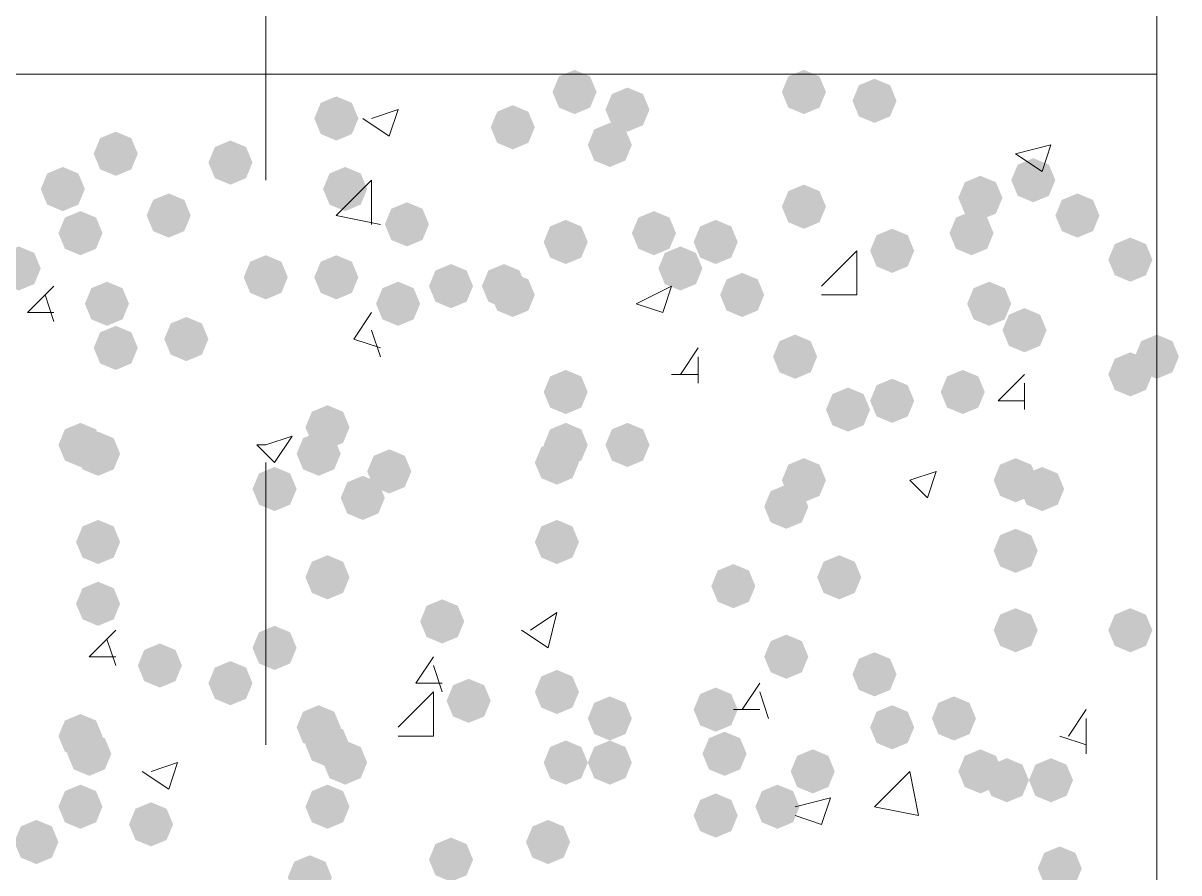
# Model space of a CAD drawing. Header units: millimetres. Extents: x 29 to 95071, y 20 to 67221.
# Drawn here: x 16269 to 16919, y 37707 to 38184 of the extents above; entities that cross this region are included whole.
import ezdxf

# ---------------------------------------------------------------- set-up
doc = ezdxf.new("R2010")
doc.units = ezdxf.units.MM

msp = doc.modelspace()

# ---------------------------------------------------------------- hatches: boundary and pattern name
h = msp.add_hatch(color=7)
h.dxf.hatch_style = 2
h.paths.add_polyline_path([(16578.99, 38133.09), (16570.24, 38136.73), (16566.6, 38145.48), (16570.24, 38154.23), (16578.99, 38157.87), (16587.74, 38154.23), (16591.38, 38145.48), (16587.74, 38136.73)])
h = msp.add_hatch(color=7)
h.dxf.hatch_style = 2
h.paths.add_polyline_path([(16707.86, 38133.09), (16699.11, 38136.73), (16695.47, 38145.48), (16699.11, 38154.23), (16707.86, 38157.87), (16716.61, 38154.23), (16720.25, 38145.48), (16716.61, 38136.73)])
h = msp.add_hatch(color=7)
h.dxf.hatch_style = 2
h.paths.add_polyline_path([(16608.73, 38123.18), (16599.98, 38126.82), (16596.34, 38135.57), (16599.98, 38144.32), (16608.73, 38147.96), (16617.48, 38144.32), (16621.12, 38135.57), (16617.48, 38126.82)])
h = msp.add_hatch(color=7)
h.dxf.hatch_style = 2
h.paths.add_polyline_path([(16747.52, 38128.13), (16738.76, 38131.77), (16735.12, 38140.53), (16738.76, 38149.28), (16747.52, 38152.92), (16756.27, 38149.28), (16759.91, 38140.53), (16756.27, 38131.77)])
h = msp.add_hatch(color=7)
h.dxf.hatch_style = 2
h.paths.add_polyline_path([(16445.17, 38118.22), (16436.42, 38121.86), (16432.78, 38130.61), (16436.42, 38139.36), (16445.17, 38143), (16453.92, 38139.36), (16457.56, 38130.61), (16453.92, 38121.86)])
h = msp.add_hatch(color=7)
h.dxf.hatch_style = 2
h.paths.add_polyline_path([(16544.3, 38113.26), (16535.55, 38116.9), (16531.91, 38125.66), (16535.55, 38134.41), (16544.3, 38138.05), (16553.05, 38134.41), (16556.69, 38125.66), (16553.05, 38116.9)])
h = msp.add_hatch(color=7)
h.dxf.hatch_style = 2
h.paths.add_polyline_path([(16598.82, 38103.35), (16590.07, 38106.99), (16586.43, 38115.74), (16590.07, 38124.49), (16598.82, 38128.13), (16607.57, 38124.49), (16611.21, 38115.74), (16607.57, 38106.99)])
h = msp.add_hatch(color=7)
h.dxf.hatch_style = 2
h.paths.add_polyline_path([(16321.25, 38098.39), (16312.5, 38102.04), (16308.86, 38110.79), (16312.5, 38119.54), (16321.25, 38123.18), (16330, 38119.54), (16333.64, 38110.79), (16330, 38102.04)])
h = msp.add_hatch(color=7)
h.dxf.hatch_style = 2
h.paths.add_polyline_path([(16385.69, 38093.44), (16376.94, 38097.08), (16373.3, 38105.83), (16376.94, 38114.58), (16385.69, 38118.22), (16394.44, 38114.58), (16398.08, 38105.83), (16394.44, 38097.08)])
h = msp.add_hatch(color=7)
h.dxf.hatch_style = 2
h.paths.add_polyline_path([(16836.73, 38083.53), (16827.98, 38087.17), (16824.34, 38095.92), (16827.98, 38104.67), (16836.73, 38108.31), (16845.48, 38104.67), (16849.12, 38095.92), (16845.48, 38087.17)])
h = msp.add_hatch(color=7)
h.dxf.hatch_style = 2
h.paths.add_polyline_path([(16291.51, 38078.57), (16282.76, 38082.21), (16279.12, 38090.96), (16282.76, 38099.71), (16291.51, 38103.35), (16300.27, 38099.71), (16303.91, 38090.96), (16300.27, 38082.21)])
h = msp.add_hatch(color=7)
h.dxf.hatch_style = 2
h.paths.add_polyline_path([(16450.12, 38078.57), (16441.37, 38082.21), (16437.73, 38090.96), (16441.37, 38099.71), (16450.12, 38103.35), (16458.87, 38099.71), (16462.51, 38090.96), (16458.87, 38082.21)])
h = msp.add_hatch(color=7)
h.dxf.hatch_style = 2
h.paths.add_polyline_path([(16806.99, 38073.61), (16798.24, 38077.25), (16794.6, 38086), (16798.24, 38094.76), (16806.99, 38098.39), (16815.75, 38094.76), (16819.39, 38086), (16815.75, 38077.25)])
h = msp.add_hatch(color=7)
h.dxf.hatch_style = 2
h.paths.add_polyline_path([(16350.99, 38063.7), (16342.24, 38067.34), (16338.6, 38076.09), (16342.24, 38084.84), (16350.99, 38088.48), (16359.74, 38084.84), (16363.38, 38076.09), (16359.74, 38067.34)])
h = msp.add_hatch(color=7)
h.dxf.hatch_style = 2
h.paths.add_polyline_path([(16707.86, 38068.66), (16699.11, 38072.3), (16695.47, 38081.05), (16699.11, 38089.8), (16707.86, 38093.44), (16716.61, 38089.8), (16720.25, 38081.05), (16716.61, 38072.3)])
h = msp.add_hatch(color=7)
h.dxf.hatch_style = 2
h.paths.add_polyline_path([(16861.52, 38063.7), (16852.76, 38067.34), (16849.12, 38076.09), (16852.76, 38084.84), (16861.52, 38088.48), (16870.27, 38084.84), (16873.91, 38076.09), (16870.27, 38067.34)])
h = msp.add_hatch(color=7)
h.dxf.hatch_style = 2
h.paths.add_polyline_path([(16484.82, 38058.74), (16476.07, 38062.38), (16472.43, 38071.13), (16476.07, 38079.89), (16484.82, 38083.53), (16493.57, 38079.89), (16497.21, 38071.13), (16493.57, 38062.38)])
h = msp.add_hatch(color=7)
h.dxf.hatch_style = 2
h.paths.add_polyline_path([(16301.43, 38053.79), (16292.68, 38057.43), (16289.04, 38066.18), (16292.68, 38074.93), (16301.43, 38078.57), (16310.18, 38074.93), (16313.82, 38066.18), (16310.18, 38057.43)])
h = msp.add_hatch(color=7)
h.dxf.hatch_style = 2
h.paths.add_polyline_path([(16623.6, 38053.79), (16614.85, 38057.43), (16611.21, 38066.18), (16614.85, 38074.93), (16623.6, 38078.57), (16632.35, 38074.93), (16635.99, 38066.18), (16632.35, 38057.43)])
h = msp.add_hatch(color=7)
h.dxf.hatch_style = 2
h.paths.add_polyline_path([(16802.04, 38053.79), (16793.29, 38057.43), (16789.65, 38066.18), (16793.29, 38074.93), (16802.04, 38078.57), (16810.79, 38074.93), (16814.43, 38066.18), (16810.79, 38057.43)])
h = msp.add_hatch(color=7)
h.dxf.hatch_style = 2
h.paths.add_polyline_path([(16574.04, 38048.83), (16565.29, 38052.47), (16561.65, 38061.22), (16565.29, 38069.97), (16574.04, 38073.61), (16582.79, 38069.97), (16586.43, 38061.22), (16582.79, 38052.47)])
h = msp.add_hatch(color=7)
h.dxf.hatch_style = 2
h.paths.add_polyline_path([(16658.3, 38048.83), (16649.55, 38052.47), (16645.91, 38061.22), (16649.55, 38069.97), (16658.3, 38073.61), (16667.05, 38069.97), (16670.69, 38061.22), (16667.05, 38052.47)])
h = msp.add_hatch(color=7)
h.dxf.hatch_style = 2
h.paths.add_polyline_path([(16757.43, 38043.87), (16748.68, 38047.51), (16745.04, 38056.26), (16748.68, 38065.02), (16757.43, 38068.66), (16766.18, 38065.02), (16769.82, 38056.26), (16766.18, 38047.51)])
h = msp.add_hatch(color=7)
h.dxf.hatch_style = 2
h.paths.add_polyline_path([(16891.26, 38038.92), (16882.5, 38042.56), (16878.86, 38051.31), (16882.5, 38060.06), (16891.26, 38063.7), (16900.01, 38060.06), (16903.65, 38051.31), (16900.01, 38042.56)])
h = msp.add_hatch(color=7)
h.dxf.hatch_style = 2
h.paths.add_polyline_path([(16266.73, 38033.96), (16257.98, 38037.6), (16254.34, 38046.35), (16257.98, 38055.1), (16266.73, 38058.74), (16275.48, 38055.1), (16279.12, 38046.35), (16275.48, 38037.6)])
h = msp.add_hatch(color=7)
h.dxf.hatch_style = 2
h.paths.add_polyline_path([(16638.47, 38033.96), (16629.72, 38037.6), (16626.08, 38046.35), (16629.72, 38055.1), (16638.47, 38058.74), (16647.22, 38055.1), (16650.86, 38046.35), (16647.22, 38037.6)])
h = msp.add_hatch(color=7)
h.dxf.hatch_style = 2
h.paths.add_polyline_path([(16405.51, 38029), (16396.76, 38032.64), (16393.12, 38041.39), (16396.76, 38050.15), (16405.51, 38053.79), (16414.27, 38050.15), (16417.91, 38041.39), (16414.27, 38032.64)])
h = msp.add_hatch(color=7)
h.dxf.hatch_style = 2
h.paths.add_polyline_path([(16445.17, 38029), (16436.42, 38032.64), (16432.78, 38041.39), (16436.42, 38050.15), (16445.17, 38053.79), (16453.92, 38050.15), (16457.56, 38041.39), (16453.92, 38032.64)])
h = msp.add_hatch(color=7)
h.dxf.hatch_style = 2
h.paths.add_polyline_path([(16509.6, 38024.05), (16500.85, 38027.69), (16497.21, 38036.44), (16500.85, 38045.19), (16509.6, 38048.83), (16518.35, 38045.19), (16521.99, 38036.44), (16518.35, 38027.69)])
h = msp.add_hatch(color=7)
h.dxf.hatch_style = 2
h.paths.add_polyline_path([(16539.34, 38024.05), (16530.59, 38027.69), (16526.95, 38036.44), (16530.59, 38045.19), (16539.34, 38048.83), (16548.09, 38045.19), (16551.73, 38036.44), (16548.09, 38027.69)])
h = msp.add_hatch(color=7)
h.dxf.hatch_style = 2
h.paths.add_polyline_path([(16544.3, 38019.09), (16535.55, 38022.73), (16531.91, 38031.48), (16535.55, 38040.23), (16544.3, 38043.87), (16553.05, 38040.23), (16556.69, 38031.48), (16553.05, 38022.73)])
h = msp.add_hatch(color=7)
h.dxf.hatch_style = 2
h.paths.add_polyline_path([(16673.17, 38019.09), (16664.42, 38022.73), (16660.78, 38031.48), (16664.42, 38040.23), (16673.17, 38043.87), (16681.92, 38040.23), (16685.56, 38031.48), (16681.92, 38022.73)])
h = msp.add_hatch(color=7)
h.dxf.hatch_style = 2
h.paths.add_polyline_path([(16316.3, 38014.13), (16307.55, 38017.77), (16303.91, 38026.53), (16307.55, 38035.28), (16316.3, 38038.92), (16325.05, 38035.28), (16328.69, 38026.53), (16325.05, 38017.77)])
h = msp.add_hatch(color=7)
h.dxf.hatch_style = 2
h.paths.add_polyline_path([(16479.86, 38014.13), (16471.11, 38017.77), (16467.47, 38026.53), (16471.11, 38035.28), (16479.86, 38038.92), (16488.61, 38035.28), (16492.25, 38026.53), (16488.61, 38017.77)])
h = msp.add_hatch(color=7)
h.dxf.hatch_style = 2
h.paths.add_polyline_path([(16811.95, 38014.13), (16803.2, 38017.77), (16799.56, 38026.53), (16803.2, 38035.28), (16811.95, 38038.92), (16820.7, 38035.28), (16824.34, 38026.53), (16820.7, 38017.77)])
h = msp.add_hatch(color=7)
h.dxf.hatch_style = 2
h.paths.add_polyline_path([(16831.78, 37999.26), (16823.03, 38002.9), (16819.39, 38011.66), (16823.03, 38020.41), (16831.78, 38024.05), (16840.53, 38020.41), (16844.17, 38011.66), (16840.53, 38002.9)])
h = msp.add_hatch(color=7)
h.dxf.hatch_style = 2
h.paths.add_polyline_path([(16360.91, 37994.31), (16352.15, 37997.95), (16348.51, 38006.7), (16352.15, 38015.45), (16360.91, 38019.09), (16369.66, 38015.45), (16373.3, 38006.7), (16369.66, 37997.95)])
h = msp.add_hatch(color=7)
h.dxf.hatch_style = 2
h.paths.add_polyline_path([(16321.25, 37989.35), (16312.5, 37992.99), (16308.86, 38001.74), (16312.5, 38010.49), (16321.25, 38014.13), (16330, 38010.49), (16333.64, 38001.74), (16330, 37992.99)])
h = msp.add_hatch(color=7)
h.dxf.hatch_style = 2
h.paths.add_polyline_path([(16702.91, 37984.39), (16694.16, 37988.03), (16690.52, 37996.79), (16694.16, 38005.54), (16702.91, 38009.18), (16711.66, 38005.54), (16715.3, 37996.79), (16711.66, 37988.03)])
h = msp.add_hatch(color=7)
h.dxf.hatch_style = 2
h.paths.add_polyline_path([(16906.13, 37984.39), (16897.37, 37988.03), (16893.73, 37996.79), (16897.37, 38005.54), (16906.13, 38009.18), (16914.88, 38005.54), (16918.52, 37996.79), (16914.88, 37988.03)])
h = msp.add_hatch(color=7)
h.dxf.hatch_style = 2
h.paths.add_polyline_path([(16891.26, 37974.48), (16882.5, 37978.12), (16878.86, 37986.87), (16882.5, 37995.62), (16891.26, 37999.26), (16900.01, 37995.62), (16903.65, 37986.87), (16900.01, 37978.12)])
h = msp.add_hatch(color=7)
h.dxf.hatch_style = 2
h.paths.add_polyline_path([(16574.04, 37964.57), (16565.29, 37968.21), (16561.65, 37976.96), (16565.29, 37985.71), (16574.04, 37989.35), (16582.79, 37985.71), (16586.43, 37976.96), (16582.79, 37968.21)])
h = msp.add_hatch(color=7)
h.dxf.hatch_style = 2
h.paths.add_polyline_path([(16797.08, 37964.57), (16788.33, 37968.21), (16784.69, 37976.96), (16788.33, 37985.71), (16797.08, 37989.35), (16805.83, 37985.71), (16809.47, 37976.96), (16805.83, 37968.21)])
h = msp.add_hatch(color=7)
h.dxf.hatch_style = 2
h.paths.add_polyline_path([(16732.65, 37954.66), (16723.89, 37958.3), (16720.25, 37967.05), (16723.89, 37975.8), (16732.65, 37979.44), (16741.4, 37975.8), (16745.04, 37967.05), (16741.4, 37958.3)])
h = msp.add_hatch(color=7)
h.dxf.hatch_style = 2
h.paths.add_polyline_path([(16757.43, 37959.61), (16748.68, 37963.25), (16745.04, 37972), (16748.68, 37980.75), (16757.43, 37984.39), (16766.18, 37980.75), (16769.82, 37972), (16766.18, 37963.25)])
h = msp.add_hatch(color=7)
h.dxf.hatch_style = 2
h.paths.add_polyline_path([(16440.21, 37944.74), (16431.46, 37948.38), (16427.82, 37957.13), (16431.46, 37965.88), (16440.21, 37969.52), (16448.96, 37965.88), (16452.6, 37957.13), (16448.96, 37948.38)])
h = msp.add_hatch(color=7)
h.dxf.hatch_style = 2
h.paths.add_polyline_path([(16301.43, 37934.83), (16292.68, 37938.47), (16289.04, 37947.22), (16292.68, 37955.97), (16301.43, 37959.61), (16310.18, 37955.97), (16313.82, 37947.22), (16310.18, 37938.47)])
h = msp.add_hatch(color=7)
h.dxf.hatch_style = 2
h.paths.add_polyline_path([(16574.04, 37934.83), (16565.29, 37938.47), (16561.65, 37947.22), (16565.29, 37955.97), (16574.04, 37959.61), (16582.79, 37955.97), (16586.43, 37947.22), (16582.79, 37938.47)])
h = msp.add_hatch(color=7)
h.dxf.hatch_style = 2
h.paths.add_polyline_path([(16608.73, 37934.83), (16599.98, 37938.47), (16596.34, 37947.22), (16599.98, 37955.97), (16608.73, 37959.61), (16617.48, 37955.97), (16621.12, 37947.22), (16617.48, 37938.47)])
h = msp.add_hatch(color=7)
h.dxf.hatch_style = 2
h.paths.add_polyline_path([(16311.34, 37929.87), (16302.59, 37933.51), (16298.95, 37942.26), (16302.59, 37951.02), (16311.34, 37954.66), (16320.09, 37951.02), (16323.73, 37942.26), (16320.09, 37933.51)])
h = msp.add_hatch(color=7)
h.dxf.hatch_style = 2
h.paths.add_polyline_path([(16435.25, 37929.87), (16426.5, 37933.51), (16422.86, 37942.26), (16426.5, 37951.02), (16435.25, 37954.66), (16444, 37951.02), (16447.64, 37942.26), (16444, 37933.51)])
h = msp.add_hatch(color=7)
h.dxf.hatch_style = 2
h.paths.add_polyline_path([(16569.08, 37924.92), (16560.33, 37928.56), (16556.69, 37937.31), (16560.33, 37946.06), (16569.08, 37949.7), (16577.83, 37946.06), (16581.47, 37937.31), (16577.83, 37928.56)])
h = msp.add_hatch(color=7)
h.dxf.hatch_style = 2
h.paths.add_polyline_path([(16474.91, 37919.96), (16466.15, 37923.6), (16462.51, 37932.35), (16466.15, 37941.1), (16474.91, 37944.74), (16483.66, 37941.1), (16487.3, 37932.35), (16483.66, 37923.6)])
h = msp.add_hatch(color=7)
h.dxf.hatch_style = 2
h.paths.add_polyline_path([(16707.86, 37915), (16699.11, 37918.64), (16695.47, 37927.39), (16699.11, 37936.15), (16707.86, 37939.79), (16716.61, 37936.15), (16720.25, 37927.39), (16716.61, 37918.64)])
h = msp.add_hatch(color=7)
h.dxf.hatch_style = 2
h.paths.add_polyline_path([(16826.82, 37915), (16818.07, 37918.64), (16814.43, 37927.39), (16818.07, 37936.15), (16826.82, 37939.79), (16835.57, 37936.15), (16839.21, 37927.39), (16835.57, 37918.64)])
h = msp.add_hatch(color=7)
h.dxf.hatch_style = 2
h.paths.add_polyline_path([(16410.47, 37910.05), (16401.72, 37913.69), (16398.08, 37922.44), (16401.72, 37931.19), (16410.47, 37934.83), (16419.22, 37931.19), (16422.86, 37922.44), (16419.22, 37913.69)])
h = msp.add_hatch(color=7)
h.dxf.hatch_style = 2
h.paths.add_polyline_path([(16841.69, 37910.05), (16832.94, 37913.69), (16829.3, 37922.44), (16832.94, 37931.19), (16841.69, 37934.83), (16850.44, 37931.19), (16854.08, 37922.44), (16850.44, 37913.69)])
h = msp.add_hatch(color=7)
h.dxf.hatch_style = 2
h.paths.add_polyline_path([(16460.04, 37905.09), (16451.28, 37908.73), (16447.64, 37917.48), (16451.28, 37926.23), (16460.04, 37929.87), (16468.79, 37926.23), (16472.43, 37917.48), (16468.79, 37908.73)])
h = msp.add_hatch(color=7)
h.dxf.hatch_style = 2
h.paths.add_polyline_path([(16697.95, 37900.13), (16689.2, 37903.77), (16685.56, 37912.52), (16689.2, 37921.28), (16697.95, 37924.92), (16706.7, 37921.28), (16710.34, 37912.52), (16706.7, 37903.77)])
h = msp.add_hatch(color=7)
h.dxf.hatch_style = 2
h.paths.add_polyline_path([(16311.34, 37880.31), (16302.59, 37883.95), (16298.95, 37892.7), (16302.59, 37901.45), (16311.34, 37905.09), (16320.09, 37901.45), (16323.73, 37892.7), (16320.09, 37883.95)])
h = msp.add_hatch(color=7)
h.dxf.hatch_style = 2
h.paths.add_polyline_path([(16569.08, 37880.31), (16560.33, 37883.95), (16556.69, 37892.7), (16560.33, 37901.45), (16569.08, 37905.09), (16577.83, 37901.45), (16581.47, 37892.7), (16577.83, 37883.95)])
h = msp.add_hatch(color=7)
h.dxf.hatch_style = 2
h.paths.add_polyline_path([(16826.82, 37875.35), (16818.07, 37878.99), (16814.43, 37887.74), (16818.07, 37896.49), (16826.82, 37900.13), (16835.57, 37896.49), (16839.21, 37887.74), (16835.57, 37878.99)])
h = msp.add_hatch(color=7)
h.dxf.hatch_style = 2
h.paths.add_polyline_path([(16440.21, 37860.48), (16431.46, 37864.12), (16427.82, 37872.87), (16431.46, 37881.62), (16440.21, 37885.26), (16448.96, 37881.62), (16452.6, 37872.87), (16448.96, 37864.12)])
h = msp.add_hatch(color=7)
h.dxf.hatch_style = 2
h.paths.add_polyline_path([(16727.69, 37860.48), (16718.94, 37864.12), (16715.3, 37872.87), (16718.94, 37881.62), (16727.69, 37885.26), (16736.44, 37881.62), (16740.08, 37872.87), (16736.44, 37864.12)])
h = msp.add_hatch(color=7)
h.dxf.hatch_style = 2
h.paths.add_polyline_path([(16668.21, 37855.52), (16659.46, 37859.16), (16655.82, 37867.92), (16659.46, 37876.67), (16668.21, 37880.31), (16676.96, 37876.67), (16680.6, 37867.92), (16676.96, 37859.16)])
h = msp.add_hatch(color=7)
h.dxf.hatch_style = 2
h.paths.add_polyline_path([(16311.34, 37845.61), (16302.59, 37849.25), (16298.95, 37858), (16302.59, 37866.75), (16311.34, 37870.39), (16320.09, 37866.75), (16323.73, 37858), (16320.09, 37849.25)])
h = msp.add_hatch(color=7)
h.dxf.hatch_style = 2
h.paths.add_polyline_path([(16504.65, 37835.7), (16495.89, 37839.34), (16492.25, 37848.09), (16495.89, 37856.84), (16504.65, 37860.48), (16513.4, 37856.84), (16517.04, 37848.09), (16513.4, 37839.34)])
h = msp.add_hatch(color=7)
h.dxf.hatch_style = 2
h.paths.add_polyline_path([(16826.82, 37830.74), (16818.07, 37834.38), (16814.43, 37843.13), (16818.07, 37851.88), (16826.82, 37855.52), (16835.57, 37851.88), (16839.21, 37843.13), (16835.57, 37834.38)])
h = msp.add_hatch(color=7)
h.dxf.hatch_style = 2
h.paths.add_polyline_path([(16891.26, 37830.74), (16882.5, 37834.38), (16878.86, 37843.13), (16882.5, 37851.88), (16891.26, 37855.52), (16900.01, 37851.88), (16903.65, 37843.13), (16900.01, 37834.38)])
h = msp.add_hatch(color=7)
h.dxf.hatch_style = 2
h.paths.add_polyline_path([(16410.47, 37820.83), (16401.72, 37824.47), (16398.08, 37833.22), (16401.72, 37841.97), (16410.47, 37845.61), (16419.22, 37841.97), (16422.86, 37833.22), (16419.22, 37824.47)])
h = msp.add_hatch(color=7)
h.dxf.hatch_style = 2
h.paths.add_polyline_path([(16346.04, 37810.92), (16337.28, 37814.56), (16333.64, 37823.31), (16337.28, 37832.06), (16346.04, 37835.7), (16354.79, 37832.06), (16358.43, 37823.31), (16354.79, 37814.56)])
h = msp.add_hatch(color=7)
h.dxf.hatch_style = 2
h.paths.add_polyline_path([(16697.95, 37815.87), (16689.2, 37819.51), (16685.56, 37828.26), (16689.2, 37837.01), (16697.95, 37840.65), (16706.7, 37837.01), (16710.34, 37828.26), (16706.7, 37819.51)])
h = msp.add_hatch(color=7)
h.dxf.hatch_style = 2
h.paths.add_polyline_path([(16747.52, 37805.96), (16738.76, 37809.6), (16735.12, 37818.35), (16738.76, 37827.1), (16747.52, 37830.74), (16756.27, 37827.1), (16759.91, 37818.35), (16756.27, 37809.6)])
h = msp.add_hatch(color=7)
h.dxf.hatch_style = 2
h.paths.add_polyline_path([(16385.69, 37801), (16376.94, 37804.64), (16373.3, 37813.39), (16376.94, 37822.15), (16385.69, 37825.79), (16394.44, 37822.15), (16398.08, 37813.39), (16394.44, 37804.64)])
h = msp.add_hatch(color=7)
h.dxf.hatch_style = 2
h.paths.add_polyline_path([(16519.51, 37791.09), (16510.76, 37794.73), (16507.12, 37803.48), (16510.76, 37812.23), (16519.51, 37815.87), (16528.27, 37812.23), (16531.91, 37803.48), (16528.27, 37794.73)])
h = msp.add_hatch(color=7)
h.dxf.hatch_style = 2
h.paths.add_polyline_path([(16569.08, 37796.05), (16560.33, 37799.69), (16556.69, 37808.44), (16560.33, 37817.19), (16569.08, 37820.83), (16577.83, 37817.19), (16581.47, 37808.44), (16577.83, 37799.69)])
h = msp.add_hatch(color=7)
h.dxf.hatch_style = 2
h.paths.add_polyline_path([(16658.3, 37786.13), (16649.55, 37789.77), (16645.91, 37798.52), (16649.55, 37807.28), (16658.3, 37810.92), (16667.05, 37807.28), (16670.69, 37798.52), (16667.05, 37789.77)])
h = msp.add_hatch(color=7)
h.dxf.hatch_style = 2
h.paths.add_polyline_path([(16598.82, 37781.18), (16590.07, 37784.82), (16586.43, 37793.57), (16590.07, 37802.32), (16598.82, 37805.96), (16607.57, 37802.32), (16611.21, 37793.57), (16607.57, 37784.82)])
h = msp.add_hatch(color=7)
h.dxf.hatch_style = 2
h.paths.add_polyline_path([(16792.12, 37781.18), (16783.37, 37784.82), (16779.73, 37793.57), (16783.37, 37802.32), (16792.12, 37805.96), (16800.88, 37802.32), (16804.52, 37793.57), (16800.88, 37784.82)])
h = msp.add_hatch(color=7)
h.dxf.hatch_style = 2
h.paths.add_polyline_path([(16435.25, 37776.22), (16426.5, 37779.86), (16422.86, 37788.61), (16426.5, 37797.36), (16435.25, 37801), (16444, 37797.36), (16447.64, 37788.61), (16444, 37779.86)])
h = msp.add_hatch(color=7)
h.dxf.hatch_style = 2
h.paths.add_polyline_path([(16757.43, 37776.22), (16748.68, 37779.86), (16745.04, 37788.61), (16748.68, 37797.36), (16757.43, 37801), (16766.18, 37797.36), (16769.82, 37788.61), (16766.18, 37779.86)])
h = msp.add_hatch(color=7)
h.dxf.hatch_style = 2
h.paths.add_polyline_path([(16301.43, 37771.26), (16292.68, 37774.9), (16289.04, 37783.65), (16292.68, 37792.41), (16301.43, 37796.05), (16310.18, 37792.41), (16313.82, 37783.65), (16310.18, 37774.9)])
h = msp.add_hatch(color=7)
h.dxf.hatch_style = 2
h.paths.add_polyline_path([(16440.21, 37766.31), (16431.46, 37769.95), (16427.82, 37778.7), (16431.46, 37787.45), (16440.21, 37791.09), (16448.96, 37787.45), (16452.6, 37778.7), (16448.96, 37769.95)])
h = msp.add_hatch(color=7)
h.dxf.hatch_style = 2
h.paths.add_polyline_path([(16306.38, 37761.35), (16297.63, 37764.99), (16293.99, 37773.74), (16297.63, 37782.49), (16306.38, 37786.13), (16315.13, 37782.49), (16318.77, 37773.74), (16315.13, 37764.99)])
h = msp.add_hatch(color=7)
h.dxf.hatch_style = 2
h.paths.add_polyline_path([(16663.25, 37761.35), (16654.5, 37764.99), (16650.86, 37773.74), (16654.5, 37782.49), (16663.25, 37786.13), (16672.01, 37782.49), (16675.65, 37773.74), (16672.01, 37764.99)])
h = msp.add_hatch(color=7)
h.dxf.hatch_style = 2
h.paths.add_polyline_path([(16450.12, 37756.39), (16441.37, 37760.03), (16437.73, 37768.78), (16441.37, 37777.54), (16450.12, 37781.18), (16458.87, 37777.54), (16462.51, 37768.78), (16458.87, 37760.03)])
h = msp.add_hatch(color=7)
h.dxf.hatch_style = 2
h.paths.add_polyline_path([(16574.04, 37756.39), (16565.29, 37760.03), (16561.65, 37768.78), (16565.29, 37777.54), (16574.04, 37781.18), (16582.79, 37777.54), (16586.43, 37768.78), (16582.79, 37760.03)])
h = msp.add_hatch(color=7)
h.dxf.hatch_style = 2
h.paths.add_polyline_path([(16598.82, 37756.39), (16590.07, 37760.03), (16586.43, 37768.78), (16590.07, 37777.54), (16598.82, 37781.18), (16607.57, 37777.54), (16611.21, 37768.78), (16607.57, 37760.03)])
h = msp.add_hatch(color=7)
h.dxf.hatch_style = 2
h.paths.add_polyline_path([(16712.82, 37751.44), (16704.07, 37755.08), (16700.43, 37763.83), (16704.07, 37772.58), (16712.82, 37776.22), (16721.57, 37772.58), (16725.21, 37763.83), (16721.57, 37755.08)])
h = msp.add_hatch(color=7)
h.dxf.hatch_style = 2
h.paths.add_polyline_path([(16806.99, 37751.44), (16798.24, 37755.08), (16794.6, 37763.83), (16798.24, 37772.58), (16806.99, 37776.22), (16815.75, 37772.58), (16819.39, 37763.83), (16815.75, 37755.08)])
h = msp.add_hatch(color=7)
h.dxf.hatch_style = 2
h.paths.add_polyline_path([(16821.86, 37746.48), (16813.11, 37750.12), (16809.47, 37758.87), (16813.11, 37767.62), (16821.86, 37771.26), (16830.62, 37767.62), (16834.26, 37758.87), (16830.62, 37750.12)])
h = msp.add_hatch(color=7)
h.dxf.hatch_style = 2
h.paths.add_polyline_path([(16846.65, 37746.48), (16837.9, 37750.12), (16834.26, 37758.87), (16837.9, 37767.62), (16846.65, 37771.26), (16855.4, 37767.62), (16859.04, 37758.87), (16855.4, 37750.12)])
h = msp.add_hatch(color=7)
h.dxf.hatch_style = 2
h.paths.add_polyline_path([(16301.43, 37731.61), (16292.68, 37735.25), (16289.04, 37744), (16292.68, 37752.75), (16301.43, 37756.39), (16310.18, 37752.75), (16313.82, 37744), (16310.18, 37735.25)])
h = msp.add_hatch(color=7)
h.dxf.hatch_style = 2
h.paths.add_polyline_path([(16440.21, 37731.61), (16431.46, 37735.25), (16427.82, 37744), (16431.46, 37752.75), (16440.21, 37756.39), (16448.96, 37752.75), (16452.6, 37744), (16448.96, 37735.25)])
h = msp.add_hatch(color=7)
h.dxf.hatch_style = 2
h.paths.add_polyline_path([(16658.3, 37726.65), (16649.55, 37730.29), (16645.91, 37739.05), (16649.55, 37747.8), (16658.3, 37751.44), (16667.05, 37747.8), (16670.69, 37739.05), (16667.05, 37730.29)])
h = msp.add_hatch(color=7)
h.dxf.hatch_style = 2
h.paths.add_polyline_path([(16692.99, 37731.61), (16684.24, 37735.25), (16680.6, 37744), (16684.24, 37752.75), (16692.99, 37756.39), (16701.75, 37752.75), (16705.39, 37744), (16701.75, 37735.25)])
h = msp.add_hatch(color=7)
h.dxf.hatch_style = 2
h.paths.add_polyline_path([(16341.08, 37721.7), (16332.33, 37725.34), (16328.69, 37734.09), (16332.33, 37742.84), (16341.08, 37746.48), (16349.83, 37742.84), (16353.47, 37734.09), (16349.83, 37725.34)])
h = msp.add_hatch(color=7)
h.dxf.hatch_style = 2
h.paths.add_polyline_path([(16276.64, 37711.78), (16267.89, 37715.42), (16264.25, 37724.18), (16267.89, 37732.93), (16276.64, 37736.57), (16285.4, 37732.93), (16289.04, 37724.18), (16285.4, 37715.42)])
h = msp.add_hatch(color=7)
h.dxf.hatch_style = 2
h.paths.add_polyline_path([(16564.12, 37711.78), (16555.37, 37715.42), (16551.73, 37724.18), (16555.37, 37732.93), (16564.12, 37736.57), (16572.87, 37732.93), (16576.51, 37724.18), (16572.87, 37715.42)])
h = msp.add_hatch(color=7)
h.dxf.hatch_style = 2
h.paths.add_polyline_path([(16509.6, 37701.87), (16500.85, 37705.51), (16497.21, 37714.26), (16500.85, 37723.01), (16509.6, 37726.65), (16518.35, 37723.01), (16521.99, 37714.26), (16518.35, 37705.51)])
h = msp.add_hatch(color=7)
h.dxf.hatch_style = 2
h.paths.add_polyline_path([(16851.6, 37696.92), (16842.85, 37700.56), (16839.21, 37709.31), (16842.85, 37718.06), (16851.6, 37721.7), (16860.35, 37718.06), (16863.99, 37709.31), (16860.35, 37700.56)])
h = msp.add_hatch(color=7)
h.dxf.hatch_style = 2
h.paths.add_polyline_path([(16430.3, 37691.96), (16421.55, 37695.6), (16417.91, 37704.35), (16421.55, 37713.1), (16430.3, 37716.74), (16439.05, 37713.1), (16442.69, 37704.35), (16439.05, 37695.6)])

# ---------------------------------------------------------------- linework, layer by layer
at = {"color": 7, "lineweight": 0}
for points in [[(16906.13, 32653.63), (16906.13, 42705.5)], [(16405.51, 38095.92), (16405.51, 38888.96)], [(15904.9, 38155.4), (16906.13, 38155.4)], [(16464.99, 38130.61), (16479.86, 38135.57)], [(16474.91, 38120.7), (16479.86, 38135.57)], [(16460.04, 38130.61), (16474.91, 38120.7)], [(16826.82, 38110.79), (16846.65, 38115.74)], [(16841.69, 38100.87), (16846.65, 38115.74)], [(16826.82, 38110.79), (16841.69, 38100.87)], [(16445.17, 38076.09), (16464.99, 38095.92)], [(16464.99, 38071.13), (16464.99, 38095.92)], [(16445.17, 38076.09), (16469.95, 38071.13)], [(16717.78, 38036.44), (16737.6, 38056.26)], [(16737.6, 38031.48), (16737.6, 38056.26)], [(16271.69, 38021.57), (16286.56, 38036.44)], [(16613.69, 38026.53), (16633.52, 38036.44)], [(16628.56, 38021.57), (16633.52, 38036.44)], [(16286.56, 38016.61), (16281.6, 38031.48)], [(16717.78, 38031.48), (16737.6, 38031.48)], [(16613.69, 38026.53), (16628.56, 38021.57)], [(16271.69, 38021.57), (16286.56, 38021.57)], [(16455.08, 38006.7), (16464.99, 38021.57)], [(16469.95, 37996.79), (16464.99, 38011.66)], [(16455.08, 38006.7), (16469.95, 38001.74)], [(16638.47, 37986.87), (16648.38, 38001.74)], [(16648.38, 37981.92), (16648.38, 37996.79)], [(16633.52, 37986.87), (16648.38, 37986.87)], [(16816.91, 37972), (16831.78, 37986.87)], [(16831.78, 37967.05), (16831.78, 37981.92)], [(16816.91, 37972), (16831.78, 37972)], [(16400.56, 37947.22), (16405.51, 37947.22), (16420.38, 37952.18)], [(16410.47, 37937.31), (16420.38, 37952.18)], [(16400.56, 37947.22), (16405.51, 37942.26), (16410.47, 37937.31)], [(16405.51, 37778.7), (16405.51, 37937.31)], [(16767.34, 37927.39), (16782.21, 37932.35)], [(16767.34, 37927.39), (16777.25, 37917.48)], [(16777.25, 37917.48), (16782.21, 37932.35)], [(16554.21, 37843.13), (16569.08, 37853.05)], [(16564.12, 37833.22), (16569.08, 37853.05)], [(16306.38, 37828.26), (16321.25, 37843.13)], [(16549.25, 37843.13), (16564.12, 37833.22)], [(16321.25, 37823.31), (16316.3, 37838.18)], [(16306.38, 37828.26), (16321.25, 37828.26)], [(16489.78, 37813.39), (16499.69, 37828.26)], [(16504.65, 37808.44), (16499.69, 37823.31)], [(16489.78, 37813.39), (16504.65, 37813.39)], [(16673.17, 37798.52), (16683.08, 37813.39)], [(16479.86, 37788.61), (16499.69, 37808.44)], [(16499.69, 37783.65), (16499.69, 37808.44)], [(16688.04, 37793.57), (16683.08, 37808.44)], [(16668.21, 37798.52), (16683.08, 37798.52)], [(16856.56, 37783.65), (16866.47, 37798.52)], [(16866.47, 37773.74), (16866.47, 37793.57)], [(16479.86, 37783.65), (16499.69, 37783.65)], [(16851.6, 37783.65), (16866.47, 37778.7)], [(16336.12, 37763.83), (16350.99, 37753.92)], [(16341.08, 37763.83), (16355.95, 37768.78)], [(16350.99, 37753.92), (16355.95, 37768.78)], [(16747.52, 37744), (16767.34, 37763.83)], [(16772.3, 37739.05), (16767.34, 37763.83)], [(16702.91, 37744), (16722.73, 37748.96)], [(16717.78, 37734.09), (16722.73, 37748.96)], [(16702.91, 37739.05), (16717.78, 37734.09)], [(16747.52, 37744), (16772.3, 37739.05)]]:
    msp.add_lwpolyline(points, dxfattribs=at)

doc.saveas('drawing.dxf')
